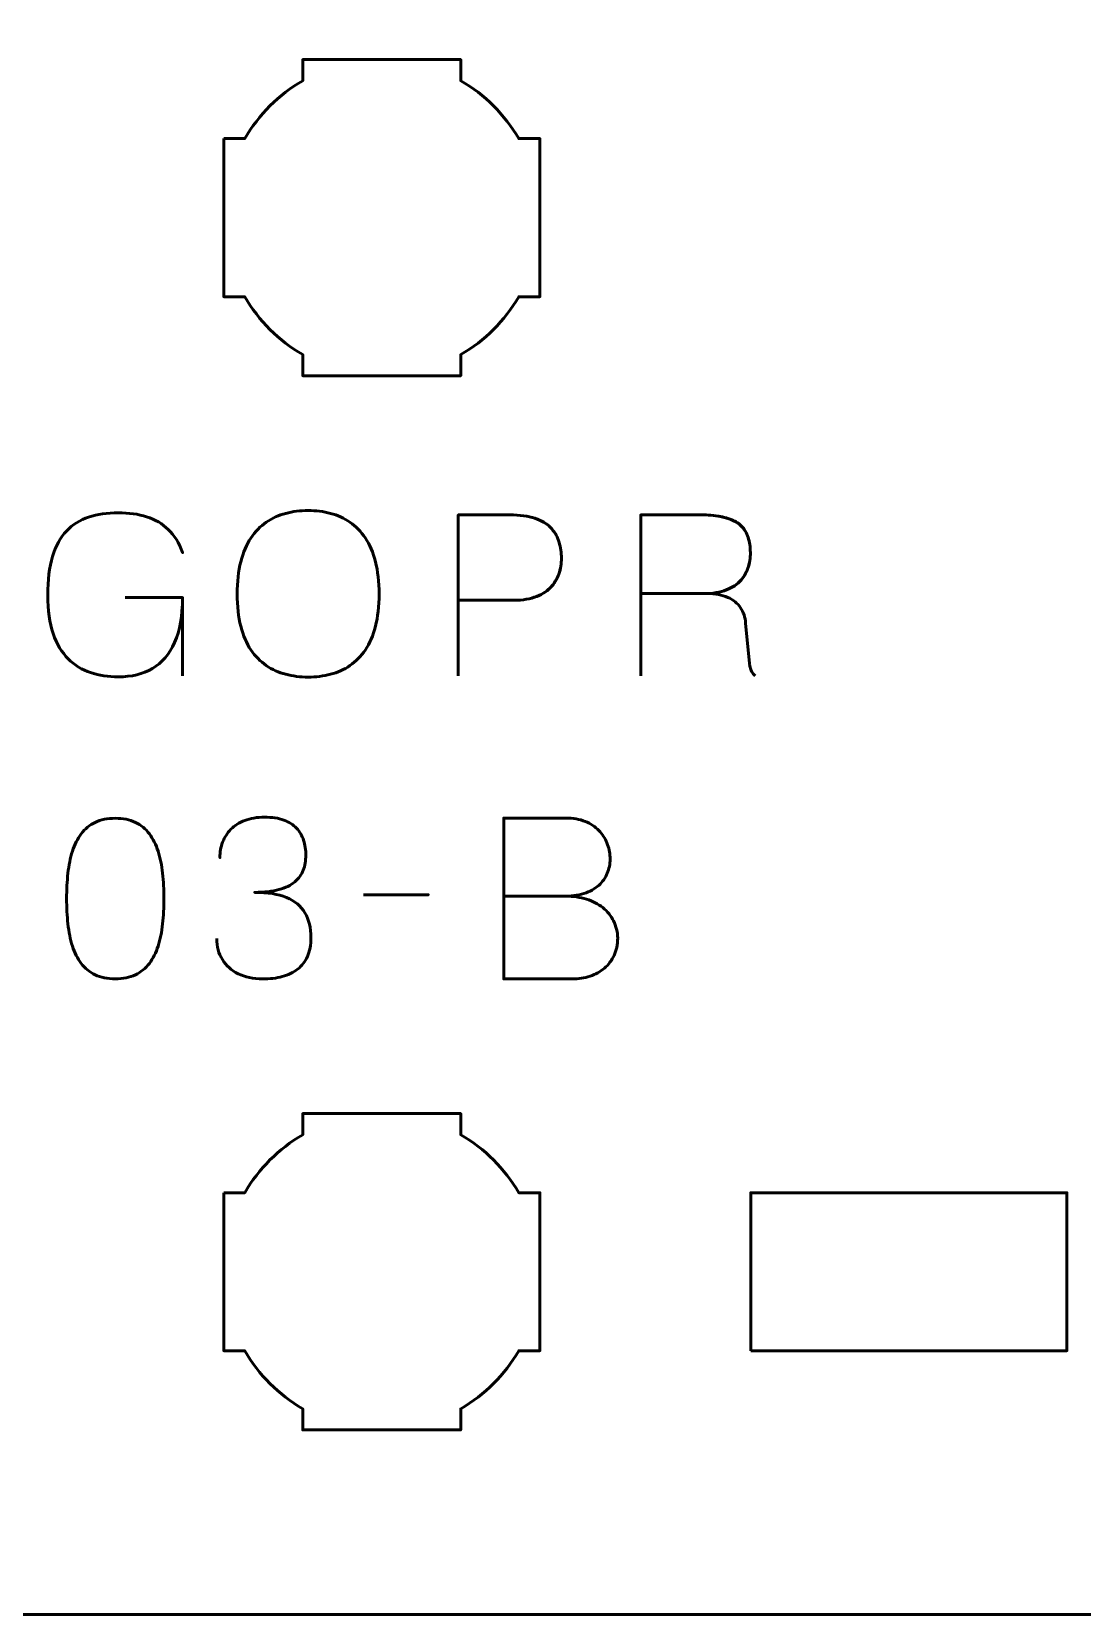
# Model space of a CAD drawing. Header units: centimetres. Extents: x -30.1 to 9.2, y -17.5 to -12.2.
# Drawn here: x -20.164 to -18.171, y -17.5 to -14.497 of the extents above; entities that cross this region are included whole.
import ezdxf

# ---------------------------------------------------------------- set-up
doc = ezdxf.new("R2010")
doc.units = ezdxf.units.CM
doc.header["$MEASUREMENT"] = 0
doc.layers.add('Layer 1', color=7, linetype='Continuous')

msp = doc.modelspace()

# ---------------------------------------------------------------- linework, layer by layer
at = {"layer": 'Layer 1', "lineweight": 53}
msp.add_lwpolyline([(-18.8, -17), (-18.2, -17), (-18.2, -16.7), (-18.8, -16.7), (-18.8, -17)], close=True, dxfattribs=at)
for points, knots in [([(-22.15, -17), (-22.15, -17), (-22.15, -12.7), (-22.15, -12.7), (-22.15, -12.7), (-22.15, -12.67116), (-22.14753, -12.64291), (-22.14284, -12.61541), (-22.14284, -12.61541), (-22.14284, -12.61541), (-22.05769, -12.70056), (-22.05769, -12.70056), (-22.05769, -12.70056), (-22.05769, -12.70056), (-21.98298, -12.97941), (-21.98298, -12.97941), (-21.98298, -12.97941), (-21.98298, -12.97941), (-21.90825, -13.25824), (-21.90825, -13.25824), (-21.90825, -13.25824), (-21.90825, -13.25824), (-21.62941, -13.33295), (-21.62941, -13.33295), (-21.62941, -13.33295), (-21.62941, -13.33295), (-21.35057, -13.40767), (-21.35057, -13.40767), (-21.35057, -13.40767), (-21.35057, -13.40767), (-21.14645, -13.20356), (-21.14645, -13.20356), (-21.14645, -13.20356), (-21.14645, -13.20356), (-20.94231, -12.99943), (-20.94231, -12.99943), (-20.94231, -12.99943), (-20.94231, -12.99943), (-21.01703, -12.72057), (-21.01703, -12.72057), (-21.01703, -12.72057), (-21.01703, -12.72057), (-21.09175, -12.44174), (-21.09175, -12.44174), (-21.09175, -12.44174), (-21.09175, -12.44174), (-21.3706, -12.36703), (-21.3706, -12.36703), (-21.3706, -12.36703), (-21.3706, -12.36703), (-21.64941, -12.29233), (-21.64941, -12.29233), (-21.64941, -12.29233), (-21.64941, -12.29233), (-21.73458, -12.20716), (-21.73458, -12.20716), (-21.73458, -12.20716), (-21.70708, -12.20247), (-21.67883, -12.2), (-21.65, -12.2), (-21.65, -12.2), (-21.65, -12.2), (-15.35, -12.2), (-15.35, -12.2), (-15.35, -12.2), (-15.32116, -12.2), (-15.29291, -12.20247), (-15.26541, -12.20716), (-15.26541, -12.20716), (-15.26541, -12.20716), (-15.35057, -12.29232), (-15.35057, -12.29232), (-15.35057, -12.29232), (-15.35057, -12.29232), (-15.62942, -12.36703), (-15.62942, -12.36703), (-15.62942, -12.36703), (-15.62942, -12.36703), (-15.90825, -12.44176), (-15.90825, -12.44176), (-15.90825, -12.44176), (-15.90825, -12.44176), (-15.98296, -12.7206), (-15.98296, -12.7206), (-15.98296, -12.7206), (-15.98296, -12.7206), (-16.05768, -12.99944), (-16.05768, -12.99944), (-16.05768, -12.99944), (-16.05768, -12.99944), (-15.85357, -13.20356), (-15.85357, -13.20356), (-15.85357, -13.20356), (-15.85357, -13.20356), (-15.64944, -13.4077), (-15.64944, -13.4077), (-15.64944, -13.4077), (-15.64944, -13.4077), (-15.37058, -13.33298), (-15.37058, -13.33298), (-15.37058, -13.33298), (-15.37058, -13.33298), (-15.09175, -13.25826), (-15.09175, -13.25826), (-15.09175, -13.25826), (-15.09175, -13.25826), (-15.01704, -12.97941), (-15.01704, -12.97941), (-15.01704, -12.97941), (-15.01704, -12.97941), (-14.94234, -12.7006), (-14.94234, -12.7006), (-14.94234, -12.7006), (-14.94234, -12.7006), (-14.85716, -12.61542), (-14.85716, -12.61542), (-14.85716, -12.61542), (-14.85247, -12.64292), (-14.85, -12.67117), (-14.85, -12.7), (-14.85, -12.7), (-14.85, -12.7), (-14.85, -17), (-14.85, -17), (-14.85, -17), (-14.85, -17.02884), (-14.85248, -17.05709), (-14.85717, -17.0846), (-14.85717, -17.0846), (-14.85717, -17.0846), (-14.94233, -16.99944), (-14.94233, -16.99944), (-14.94233, -16.99944), (-14.94233, -16.99944), (-15.01704, -16.72059), (-15.01704, -16.72059), (-15.01704, -16.72059), (-15.01704, -16.72059), (-15.09177, -16.44176), (-15.09177, -16.44176), (-15.09177, -16.44176), (-15.09177, -16.44176), (-15.37061, -16.36705), (-15.37061, -16.36705), (-15.37061, -16.36705), (-15.37061, -16.36705), (-15.64945, -16.29233), (-15.64945, -16.29233), (-15.64945, -16.29233), (-15.64945, -16.29233), (-15.85357, -16.49644), (-15.85357, -16.49644), (-15.85357, -16.49644), (-15.85357, -16.49644), (-16.05771, -16.70057), (-16.05771, -16.70057), (-16.05771, -16.70057), (-16.05771, -16.70057), (-15.98299, -16.97943), (-15.98299, -16.97943), (-15.98299, -16.97943), (-15.98299, -16.97943), (-15.90827, -17.25826), (-15.90827, -17.25826), (-15.90827, -17.25826), (-15.90827, -17.25826), (-15.62942, -17.33297), (-15.62942, -17.33297), (-15.62942, -17.33297), (-15.62942, -17.33297), (-15.35061, -17.40767), (-15.35061, -17.40767), (-15.35061, -17.40767), (-15.35061, -17.40767), (-15.26544, -17.49284), (-15.26544, -17.49284), (-15.26544, -17.49284), (-15.29294, -17.49753), (-15.32117, -17.5), (-15.35, -17.5), (-15.35, -17.5), (-15.35, -17.5), (-21.65, -17.5), (-21.65, -17.5), (-21.65, -17.5), (-21.67884, -17.5), (-21.70709, -17.49752), (-21.7346, -17.49283), (-21.7346, -17.49283), (-21.7346, -17.49283), (-21.64945, -17.40768), (-21.64945, -17.40768), (-21.64945, -17.40768), (-21.64945, -17.40768), (-21.3706, -17.33297), (-21.3706, -17.33297), (-21.3706, -17.33297), (-21.3706, -17.33297), (-21.09177, -17.25824), (-21.09177, -17.25824), (-21.09177, -17.25824), (-21.09177, -17.25824), (-21.01706, -16.9794), (-21.01706, -16.9794), (-21.01706, -16.9794), (-21.01706, -16.9794), (-20.94234, -16.70056), (-20.94234, -16.70056), (-20.94234, -16.70056), (-20.94234, -16.70056), (-21.14645, -16.49644), (-21.14645, -16.49644), (-21.14645, -16.49644), (-21.14645, -16.49644), (-21.35058, -16.2923), (-21.35058, -16.2923), (-21.35058, -16.2923), (-21.35058, -16.2923), (-21.62944, -16.36702), (-21.62944, -16.36702), (-21.62944, -16.36702), (-21.62944, -16.36702), (-21.90827, -16.44174), (-21.90827, -16.44174), (-21.90827, -16.44174), (-21.90827, -16.44174), (-21.98298, -16.72059), (-21.98298, -16.72059), (-21.98298, -16.72059), (-21.98298, -16.72059), (-22.05768, -16.9994), (-22.05768, -16.9994), (-22.05768, -16.9994), (-22.05768, -16.9994), (-22.14284, -17.08456), (-22.14284, -17.08456), (-22.14284, -17.08456), (-22.14753, -17.05706), (-22.15, -17.02883), (-22.15, -17)], [0, 0, 0, 0, 0.0166667, 0.0166667, 0.0166667, 0.0166667, 0.0333333, 0.0333333, 0.0333333, 0.0333333, 0.05, 0.05, 0.05, 0.05, 0.0666667, 0.0666667, 0.0666667, 0.0666667, 0.0833333, 0.0833333, 0.0833333, 0.0833333, 0.1, 0.1, 0.1, 0.1, 0.1166667, 0.1166667, 0.1166667, 0.1166667, 0.1333333, 0.1333333, 0.1333333, 0.1333333, 0.15, 0.15, 0.15, 0.15, 0.1666667, 0.1666667, 0.1666667, 0.1666667, 0.1833333, 0.1833333, 0.1833333, 0.1833333, 0.2, 0.2, 0.2, 0.2, 0.2166667, 0.2166667, 0.2166667, 0.2166667, 0.2333333, 0.2333333, 0.2333333, 0.2333333, 0.25, 0.25, 0.25, 0.25, 0.2666667, 0.2666667, 0.2666667, 0.2666667, 0.2833333, 0.2833333, 0.2833333, 0.2833333, 0.3, 0.3, 0.3, 0.3, 0.3166667, 0.3166667, 0.3166667, 0.3166667, 0.3333333, 0.3333333, 0.3333333, 0.3333333, 0.35, 0.35, 0.35, 0.35, 0.3666667, 0.3666667, 0.3666667, 0.3666667, 0.3833333, 0.3833333, 0.3833333, 0.3833333, 0.4, 0.4, 0.4, 0.4, 0.4166667, 0.4166667, 0.4166667, 0.4166667, 0.4333333, 0.4333333, 0.4333333, 0.4333333, 0.45, 0.45, 0.45, 0.45, 0.4666667, 0.4666667, 0.4666667, 0.4666667, 0.4833333, 0.4833333, 0.4833333, 0.4833333, 0.5, 0.5, 0.5, 0.5, 0.5166667, 0.5166667, 0.5166667, 0.5166667, 0.5333333, 0.5333333, 0.5333333, 0.5333333, 0.55, 0.55, 0.55, 0.55, 0.5666667, 0.5666667, 0.5666667, 0.5666667, 0.5833333, 0.5833333, 0.5833333, 0.5833333, 0.6, 0.6, 0.6, 0.6, 0.6166667, 0.6166667, 0.6166667, 0.6166667, 0.6333333, 0.6333333, 0.6333333, 0.6333333, 0.65, 0.65, 0.65, 0.65, 0.6666667, 0.6666667, 0.6666667, 0.6666667, 0.6833333, 0.6833333, 0.6833333, 0.6833333, 0.7, 0.7, 0.7, 0.7, 0.7166667, 0.7166667, 0.7166667, 0.7166667, 0.7333333, 0.7333333, 0.7333333, 0.7333333, 0.75, 0.75, 0.75, 0.75, 0.7666667, 0.7666667, 0.7666667, 0.7666667, 0.7833333, 0.7833333, 0.7833333, 0.7833333, 0.8, 0.8, 0.8, 0.8, 0.8166667, 0.8166667, 0.8166667, 0.8166667, 0.8333333, 0.8333333, 0.8333333, 0.8333333, 0.85, 0.85, 0.85, 0.85, 0.8666667, 0.8666667, 0.8666667, 0.8666667, 0.8833333, 0.8833333, 0.8833333, 0.8833333, 0.9, 0.9, 0.9, 0.9, 0.9166667, 0.9166667, 0.9166667, 0.9166667, 0.9333333, 0.9333333, 0.9333333, 0.9333333, 0.95, 0.95, 0.95, 0.95, 0.9666667, 0.9666667, 0.9666667, 0.9666667, 0.9833333, 0.9833333, 0.9833333, 0.9833333, 1, 1, 1, 1]), ([(-19.8, -14.7), (-19.8, -14.7), (-19.75985, -14.7), (-19.75985, -14.7), (-19.75985, -14.7), (-19.7335, -14.65447), (-19.69553, -14.6165), (-19.65, -14.59015), (-19.65, -14.59015), (-19.65, -14.59015), (-19.65, -14.55), (-19.65, -14.55), (-19.65, -14.55), (-19.65, -14.55), (-19.5, -14.55), (-19.5, -14.55), (-19.5, -14.55), (-19.5, -14.55), (-19.35, -14.55), (-19.35, -14.55), (-19.35, -14.55), (-19.35, -14.55), (-19.35, -14.59015), (-19.35, -14.59015), (-19.35, -14.59015), (-19.30447, -14.6165), (-19.2665, -14.65447), (-19.24015, -14.7), (-19.24015, -14.7), (-19.24015, -14.7), (-19.2, -14.7), (-19.2, -14.7), (-19.2, -14.7), (-19.2, -14.7), (-19.2, -14.85), (-19.2, -14.85), (-19.2, -14.85), (-19.2, -14.85), (-19.2, -15), (-19.2, -15), (-19.2, -15), (-19.2, -15), (-19.24015, -15), (-19.24015, -15), (-19.24015, -15), (-19.2665, -15.04553), (-19.30447, -15.0835), (-19.35, -15.10985), (-19.35, -15.10985), (-19.35, -15.10985), (-19.35, -15.15), (-19.35, -15.15), (-19.35, -15.15), (-19.35, -15.15), (-19.5, -15.15), (-19.5, -15.15), (-19.5, -15.15), (-19.5, -15.15), (-19.65, -15.15), (-19.65, -15.15), (-19.65, -15.15), (-19.65, -15.15), (-19.65, -15.10985), (-19.65, -15.10985), (-19.65, -15.10985), (-19.69553, -15.0835), (-19.7335, -15.04553), (-19.75985, -15), (-19.75985, -15), (-19.75985, -15), (-19.8, -15), (-19.8, -15), (-19.8, -15), (-19.8, -15), (-19.8, -14.85), (-19.8, -14.85), (-19.8, -14.85), (-19.8, -14.85), (-19.8, -14.7), (-19.8, -14.7)], [0, 0, 0, 0, 0.05, 0.05, 0.05, 0.05, 0.1, 0.1, 0.1, 0.1, 0.15, 0.15, 0.15, 0.15, 0.2, 0.2, 0.2, 0.2, 0.25, 0.25, 0.25, 0.25, 0.3, 0.3, 0.3, 0.3, 0.35, 0.35, 0.35, 0.35, 0.4, 0.4, 0.4, 0.4, 0.45, 0.45, 0.45, 0.45, 0.5, 0.5, 0.5, 0.5, 0.55, 0.55, 0.55, 0.55, 0.6, 0.6, 0.6, 0.6, 0.65, 0.65, 0.65, 0.65, 0.7, 0.7, 0.7, 0.7, 0.75, 0.75, 0.75, 0.75, 0.8, 0.8, 0.8, 0.8, 0.85, 0.85, 0.85, 0.85, 0.9, 0.9, 0.9, 0.9, 0.95, 0.95, 0.95, 0.95, 1, 1, 1, 1]), ([(-19.8, -16.7), (-19.8, -16.7), (-19.75985, -16.7), (-19.75985, -16.7), (-19.75985, -16.7), (-19.7335, -16.65447), (-19.69553, -16.6165), (-19.65, -16.59015), (-19.65, -16.59015), (-19.65, -16.59015), (-19.65, -16.55), (-19.65, -16.55), (-19.65, -16.55), (-19.65, -16.55), (-19.5, -16.55), (-19.5, -16.55), (-19.5, -16.55), (-19.5, -16.55), (-19.35, -16.55), (-19.35, -16.55), (-19.35, -16.55), (-19.35, -16.55), (-19.35, -16.59015), (-19.35, -16.59015), (-19.35, -16.59015), (-19.30447, -16.6165), (-19.2665, -16.65447), (-19.24015, -16.7), (-19.24015, -16.7), (-19.24015, -16.7), (-19.2, -16.7), (-19.2, -16.7), (-19.2, -16.7), (-19.2, -16.7), (-19.2, -16.85), (-19.2, -16.85), (-19.2, -16.85), (-19.2, -16.85), (-19.2, -17), (-19.2, -17), (-19.2, -17), (-19.2, -17), (-19.24015, -17), (-19.24015, -17), (-19.24015, -17), (-19.2665, -17.04553), (-19.30447, -17.0835), (-19.35, -17.10985), (-19.35, -17.10985), (-19.35, -17.10985), (-19.35, -17.15), (-19.35, -17.15), (-19.35, -17.15), (-19.35, -17.15), (-19.5, -17.15), (-19.5, -17.15), (-19.5, -17.15), (-19.5, -17.15), (-19.65, -17.15), (-19.65, -17.15), (-19.65, -17.15), (-19.65, -17.15), (-19.65, -17.10985), (-19.65, -17.10985), (-19.65, -17.10985), (-19.69553, -17.0835), (-19.7335, -17.04553), (-19.75985, -17), (-19.75985, -17), (-19.75985, -17), (-19.8, -17), (-19.8, -17), (-19.8, -17), (-19.8, -17), (-19.8, -16.85), (-19.8, -16.85), (-19.8, -16.85), (-19.8, -16.85), (-19.8, -16.7), (-19.8, -16.7)], [0, 0, 0, 0, 0.05, 0.05, 0.05, 0.05, 0.1, 0.1, 0.1, 0.1, 0.15, 0.15, 0.15, 0.15, 0.2, 0.2, 0.2, 0.2, 0.25, 0.25, 0.25, 0.25, 0.3, 0.3, 0.3, 0.3, 0.35, 0.35, 0.35, 0.35, 0.4, 0.4, 0.4, 0.4, 0.45, 0.45, 0.45, 0.45, 0.5, 0.5, 0.5, 0.5, 0.55, 0.55, 0.55, 0.55, 0.6, 0.6, 0.6, 0.6, 0.65, 0.65, 0.65, 0.65, 0.7, 0.7, 0.7, 0.7, 0.75, 0.75, 0.75, 0.75, 0.8, 0.8, 0.8, 0.8, 0.85, 0.85, 0.85, 0.85, 0.9, 0.9, 0.9, 0.9, 0.95, 0.95, 0.95, 0.95, 1, 1, 1, 1])]:
    msp.add_open_spline(points, degree=3, knots=knots, dxfattribs=at)
at = {"layer": 'Layer 1', "color": 5, "lineweight": 53}
for points, knots in [([(-19.98688, -15.57084), (-19.98688, -15.57084), (-19.87809, -15.57084), (-19.87809, -15.57084), (-19.87809, -15.57084), (-19.87823, -15.60549), (-19.88317, -15.63392), (-19.89305, -15.65607), (-19.89305, -15.65607), (-19.90292, -15.6783), (-19.91689, -15.69467), (-19.9351, -15.70532), (-19.9351, -15.70532), (-19.9533, -15.71591), (-19.97489, -15.7212), (-20.00001, -15.72113), (-20.00001, -15.72113), (-20.01885, -15.7212), (-20.03634, -15.71859), (-20.0525, -15.71315), (-20.0525, -15.71315), (-20.06866, -15.70779), (-20.08284, -15.69904), (-20.09498, -15.68698), (-20.09498, -15.68698), (-20.10711, -15.67491), (-20.11664, -15.65897), (-20.12341, -15.63914), (-20.12341, -15.63914), (-20.13018, -15.61932), (-20.13364, -15.59497), (-20.13378, -15.56619), (-20.13378, -15.56619), (-20.13371, -15.53726), (-20.13068, -15.51285), (-20.12468, -15.49281), (-20.12468, -15.49281), (-20.11861, -15.47284), (-20.10986, -15.45676), (-20.09829, -15.44455), (-20.09829, -15.44455), (-20.08679, -15.43242), (-20.07275, -15.4236), (-20.05624, -15.41809), (-20.05624, -15.41809), (-20.03973, -15.41259), (-20.02103, -15.40991), (-20.00001, -15.40998), (-20.00001, -15.40998), (-19.98004, -15.40991), (-19.96212, -15.41238), (-19.94617, -15.41739), (-19.94617, -15.41739), (-19.93023, -15.4224), (-19.91654, -15.43044), (-19.90511, -15.44152), (-19.90511, -15.44152), (-19.89361, -15.45259), (-19.88465, -15.4672), (-19.87809, -15.48533), (-19.87809, -15.48533), (-19.88465, -15.4672), (-19.89361, -15.45259), (-19.90511, -15.44152), (-19.90511, -15.44152), (-19.91654, -15.43044), (-19.93023, -15.4224), (-19.94617, -15.41739), (-19.94617, -15.41739), (-19.96212, -15.41238), (-19.98004, -15.40991), (-20.00001, -15.40998), (-20.00001, -15.40998), (-20.02103, -15.40991), (-20.03973, -15.41259), (-20.05624, -15.41809), (-20.05624, -15.41809), (-20.07275, -15.4236), (-20.08679, -15.43242), (-20.09829, -15.44455), (-20.09829, -15.44455), (-20.10986, -15.45676), (-20.11861, -15.47284), (-20.12468, -15.49281), (-20.12468, -15.49281), (-20.13068, -15.51285), (-20.13371, -15.53726), (-20.13378, -15.56619), (-20.13378, -15.56619), (-20.13364, -15.59497), (-20.13018, -15.61932), (-20.12341, -15.63914), (-20.12341, -15.63914), (-20.11664, -15.65897), (-20.10711, -15.67491), (-20.09498, -15.68698), (-20.09498, -15.68698), (-20.08284, -15.69904), (-20.06866, -15.70779), (-20.0525, -15.71315), (-20.0525, -15.71315), (-20.03634, -15.71859), (-20.01885, -15.7212), (-20.00001, -15.72113), (-20.00001, -15.72113), (-19.97489, -15.7212), (-19.9533, -15.71591), (-19.9351, -15.70532), (-19.9351, -15.70532), (-19.91689, -15.69467), (-19.90292, -15.6783), (-19.89305, -15.65607), (-19.89305, -15.65607), (-19.88317, -15.63392), (-19.87823, -15.60549), (-19.87809, -15.57084), (-19.87809, -15.57084), (-19.87809, -15.57084), (-19.98688, -15.57084), (-19.98688, -15.57084)], [0, 0, 0, 0, 0.0333333, 0.0333333, 0.0333333, 0.0333333, 0.0666667, 0.0666667, 0.0666667, 0.0666667, 0.1, 0.1, 0.1, 0.1, 0.1333333, 0.1333333, 0.1333333, 0.1333333, 0.1666667, 0.1666667, 0.1666667, 0.1666667, 0.2, 0.2, 0.2, 0.2, 0.2333333, 0.2333333, 0.2333333, 0.2333333, 0.2666667, 0.2666667, 0.2666667, 0.2666667, 0.3, 0.3, 0.3, 0.3, 0.3333333, 0.3333333, 0.3333333, 0.3333333, 0.3666667, 0.3666667, 0.3666667, 0.3666667, 0.4, 0.4, 0.4, 0.4, 0.4333333, 0.4333333, 0.4333333, 0.4333333, 0.4666667, 0.4666667, 0.4666667, 0.4666667, 0.5, 0.5, 0.5, 0.5, 0.5333333, 0.5333333, 0.5333333, 0.5333333, 0.5666667, 0.5666667, 0.5666667, 0.5666667, 0.6, 0.6, 0.6, 0.6, 0.6333333, 0.6333333, 0.6333333, 0.6333333, 0.6666667, 0.6666667, 0.6666667, 0.6666667, 0.7, 0.7, 0.7, 0.7, 0.7333333, 0.7333333, 0.7333333, 0.7333333, 0.7666667, 0.7666667, 0.7666667, 0.7666667, 0.8, 0.8, 0.8, 0.8, 0.8333333, 0.8333333, 0.8333333, 0.8333333, 0.8666667, 0.8666667, 0.8666667, 0.8666667, 0.9, 0.9, 0.9, 0.9, 0.9333333, 0.9333333, 0.9333333, 0.9333333, 0.9666667, 0.9666667, 0.9666667, 0.9666667, 1, 1, 1, 1]), ([(-19.63975, -15.72155), (-19.62486, -15.72162), (-19.61075, -15.71986), (-19.59728, -15.7164), (-19.59728, -15.7164), (-19.58387, -15.71287), (-19.5716, -15.70737), (-19.56038, -15.69975), (-19.56038, -15.69975), (-19.54916, -15.6922), (-19.53942, -15.68225), (-19.53117, -15.66997), (-19.53117, -15.66997), (-19.52291, -15.6577), (-19.51656, -15.64281), (-19.51205, -15.62531), (-19.51205, -15.62531), (-19.50746, -15.60782), (-19.5052, -15.58742), (-19.50513, -15.56407), (-19.50513, -15.56407), (-19.5052, -15.54072), (-19.50746, -15.52033), (-19.51205, -15.50276), (-19.51205, -15.50276), (-19.51656, -15.48519), (-19.52291, -15.47023), (-19.53117, -15.45789), (-19.53117, -15.45789), (-19.53942, -15.44554), (-19.54916, -15.43552), (-19.56038, -15.42783), (-19.56038, -15.42783), (-19.5716, -15.42014), (-19.58387, -15.41457), (-19.59728, -15.41097), (-19.59728, -15.41097), (-19.61075, -15.40744), (-19.62486, -15.40568), (-19.63975, -15.40575), (-19.63975, -15.40575), (-19.65464, -15.40568), (-19.66875, -15.40744), (-19.68223, -15.41097), (-19.68223, -15.41097), (-19.69563, -15.41457), (-19.70791, -15.42014), (-19.71913, -15.42783), (-19.71913, -15.42783), (-19.73034, -15.43552), (-19.74008, -15.44554), (-19.74834, -15.45789), (-19.74834, -15.45789), (-19.75659, -15.47023), (-19.76294, -15.48519), (-19.76746, -15.50276), (-19.76746, -15.50276), (-19.77204, -15.52033), (-19.7743, -15.54072), (-19.77437, -15.56407), (-19.77437, -15.56407), (-19.7743, -15.58742), (-19.77204, -15.60782), (-19.76746, -15.62531), (-19.76746, -15.62531), (-19.76294, -15.64281), (-19.75659, -15.6577), (-19.74834, -15.66997), (-19.74834, -15.66997), (-19.74008, -15.68225), (-19.73034, -15.6922), (-19.71913, -15.69975), (-19.71913, -15.69975), (-19.70791, -15.70737), (-19.69563, -15.71287), (-19.68223, -15.7164), (-19.68223, -15.7164), (-19.66875, -15.71986), (-19.65464, -15.72162), (-19.63975, -15.72155)], [0, 0, 0, 0, 0.05, 0.05, 0.05, 0.05, 0.1, 0.1, 0.1, 0.1, 0.15, 0.15, 0.15, 0.15, 0.2, 0.2, 0.2, 0.2, 0.25, 0.25, 0.25, 0.25, 0.3, 0.3, 0.3, 0.3, 0.35, 0.35, 0.35, 0.35, 0.4, 0.4, 0.4, 0.4, 0.45, 0.45, 0.45, 0.45, 0.5, 0.5, 0.5, 0.5, 0.55, 0.55, 0.55, 0.55, 0.6, 0.6, 0.6, 0.6, 0.65, 0.65, 0.65, 0.65, 0.7, 0.7, 0.7, 0.7, 0.75, 0.75, 0.75, 0.75, 0.8, 0.8, 0.8, 0.8, 0.85, 0.85, 0.85, 0.85, 0.9, 0.9, 0.9, 0.9, 0.95, 0.95, 0.95, 0.95, 1, 1, 1, 1]), ([(-19.63975, -15.72155), (-19.62486, -15.72162), (-19.61075, -15.71986), (-19.59728, -15.7164), (-19.59728, -15.7164), (-19.58387, -15.71287), (-19.5716, -15.70737), (-19.56038, -15.69975), (-19.56038, -15.69975), (-19.54916, -15.6922), (-19.53942, -15.68225), (-19.53117, -15.66997), (-19.53117, -15.66997), (-19.52291, -15.6577), (-19.51656, -15.64281), (-19.51205, -15.62531), (-19.51205, -15.62531), (-19.50746, -15.60782), (-19.5052, -15.58742), (-19.50513, -15.56407), (-19.50513, -15.56407), (-19.5052, -15.54072), (-19.50746, -15.52033), (-19.51205, -15.50276), (-19.51205, -15.50276), (-19.51656, -15.48519), (-19.52291, -15.47023), (-19.53117, -15.45789), (-19.53117, -15.45789), (-19.53942, -15.44554), (-19.54916, -15.43552), (-19.56038, -15.42783), (-19.56038, -15.42783), (-19.5716, -15.42014), (-19.58387, -15.41457), (-19.59728, -15.41097), (-19.59728, -15.41097), (-19.61075, -15.40744), (-19.62486, -15.40568), (-19.63975, -15.40575), (-19.63975, -15.40575), (-19.65464, -15.40568), (-19.66875, -15.40744), (-19.68223, -15.41097), (-19.68223, -15.41097), (-19.69563, -15.41457), (-19.70791, -15.42014), (-19.71913, -15.42783), (-19.71913, -15.42783), (-19.73034, -15.43552), (-19.74008, -15.44554), (-19.74834, -15.45789), (-19.74834, -15.45789), (-19.75659, -15.47023), (-19.76294, -15.48519), (-19.76746, -15.50276), (-19.76746, -15.50276), (-19.77204, -15.52033), (-19.7743, -15.54072), (-19.77437, -15.56407), (-19.77437, -15.56407), (-19.7743, -15.58742), (-19.77204, -15.60782), (-19.76746, -15.62531), (-19.76746, -15.62531), (-19.76294, -15.64281), (-19.75659, -15.6577), (-19.74834, -15.66997), (-19.74834, -15.66997), (-19.74008, -15.68225), (-19.73034, -15.6922), (-19.71913, -15.69975), (-19.71913, -15.69975), (-19.70791, -15.70737), (-19.69563, -15.71287), (-19.68223, -15.7164), (-19.68223, -15.7164), (-19.66875, -15.71986), (-19.65464, -15.72162), (-19.63975, -15.72155)], [0, 0, 0, 0, 0.05, 0.05, 0.05, 0.05, 0.1, 0.1, 0.1, 0.1, 0.15, 0.15, 0.15, 0.15, 0.2, 0.2, 0.2, 0.2, 0.25, 0.25, 0.25, 0.25, 0.3, 0.3, 0.3, 0.3, 0.35, 0.35, 0.35, 0.35, 0.4, 0.4, 0.4, 0.4, 0.45, 0.45, 0.45, 0.45, 0.5, 0.5, 0.5, 0.5, 0.55, 0.55, 0.55, 0.55, 0.6, 0.6, 0.6, 0.6, 0.65, 0.65, 0.65, 0.65, 0.7, 0.7, 0.7, 0.7, 0.75, 0.75, 0.75, 0.75, 0.8, 0.8, 0.8, 0.8, 0.85, 0.85, 0.85, 0.85, 0.9, 0.9, 0.9, 0.9, 0.95, 0.95, 0.95, 0.95, 1, 1, 1, 1]), ([(-19.35485, -15.71901), (-19.35485, -15.71901), (-19.35485, -15.41379), (-19.35485, -15.41379), (-19.35485, -15.41379), (-19.35485, -15.41379), (-19.25748, -15.41379), (-19.25748, -15.41379), (-19.25748, -15.41379), (-19.23801, -15.41386), (-19.222, -15.41605), (-19.20937, -15.42028), (-19.20937, -15.42028), (-19.19681, -15.42444), (-19.18693, -15.43023), (-19.1798, -15.43757), (-19.1798, -15.43757), (-19.17268, -15.44483), (-19.1676, -15.45316), (-19.16449, -15.46254), (-19.16449, -15.46254), (-19.16146, -15.47193), (-19.1597, -15.48173), (-19.15927, -15.49211), (-19.15927, -15.49211), (-19.15878, -15.50248), (-19.15998, -15.51264), (-19.1628, -15.52251), (-19.1628, -15.52251), (-19.16569, -15.53239), (-19.17056, -15.54135), (-19.17755, -15.5494), (-19.17755, -15.5494), (-19.18446, -15.55744), (-19.19384, -15.56386), (-19.20563, -15.56859), (-19.20563, -15.56859), (-19.21741, -15.57338), (-19.23201, -15.57578), (-19.24944, -15.57592), (-19.24944, -15.57592), (-19.24944, -15.57592), (-19.35485, -15.57592), (-19.35485, -15.57592), (-19.35485, -15.57592), (-19.35485, -15.57592), (-19.24944, -15.57592), (-19.24944, -15.57592), (-19.24944, -15.57592), (-19.23237, -15.57578), (-19.2179, -15.57338), (-19.20619, -15.56859), (-19.20619, -15.56859), (-19.19441, -15.56386), (-19.18502, -15.55744), (-19.17797, -15.5494), (-19.17797, -15.5494), (-19.17098, -15.54135), (-19.16597, -15.53239), (-19.16301, -15.52251), (-19.16301, -15.52251), (-19.16005, -15.51264), (-19.15878, -15.50248), (-19.15927, -15.49211), (-19.15927, -15.49211), (-19.1597, -15.48173), (-19.16146, -15.47193), (-19.16463, -15.46254), (-19.16463, -15.46254), (-19.16774, -15.45316), (-19.17296, -15.44483), (-19.18009, -15.43757), (-19.18009, -15.43757), (-19.18728, -15.43023), (-19.19716, -15.42444), (-19.20972, -15.42028), (-19.20972, -15.42028), (-19.22235, -15.41605), (-19.23822, -15.41386), (-19.25748, -15.41379), (-19.25748, -15.41379), (-19.25748, -15.41379), (-19.35485, -15.41379), (-19.35485, -15.41379), (-19.35485, -15.41379), (-19.35485, -15.41379), (-19.35485, -15.71901), (-19.35485, -15.71901)], [0, 0, 0, 0, 0.0454545, 0.0454545, 0.0454545, 0.0454545, 0.0909091, 0.0909091, 0.0909091, 0.0909091, 0.1363636, 0.1363636, 0.1363636, 0.1363636, 0.1818182, 0.1818182, 0.1818182, 0.1818182, 0.2272727, 0.2272727, 0.2272727, 0.2272727, 0.2727273, 0.2727273, 0.2727273, 0.2727273, 0.3181818, 0.3181818, 0.3181818, 0.3181818, 0.3636364, 0.3636364, 0.3636364, 0.3636364, 0.4090909, 0.4090909, 0.4090909, 0.4090909, 0.4545455, 0.4545455, 0.4545455, 0.4545455, 0.5, 0.5, 0.5, 0.5, 0.5454545, 0.5454545, 0.5454545, 0.5454545, 0.5909091, 0.5909091, 0.5909091, 0.5909091, 0.6363636, 0.6363636, 0.6363636, 0.6363636, 0.6818182, 0.6818182, 0.6818182, 0.6818182, 0.7272727, 0.7272727, 0.7272727, 0.7272727, 0.7727273, 0.7727273, 0.7727273, 0.7727273, 0.8181818, 0.8181818, 0.8181818, 0.8181818, 0.8636364, 0.8636364, 0.8636364, 0.8636364, 0.9090909, 0.9090909, 0.9090909, 0.9090909, 0.9545455, 0.9545455, 0.9545455, 0.9545455, 1, 1, 1, 1]), ([(-19.00857, -15.71901), (-19.00857, -15.71901), (-19.00857, -15.41379), (-19.00857, -15.41379), (-19.00857, -15.41379), (-19.00857, -15.41379), (-18.89723, -15.41379), (-18.89723, -15.41379), (-18.89723, -15.41379), (-18.88171, -15.41379), (-18.86845, -15.41485), (-18.85751, -15.41689), (-18.85751, -15.41689), (-18.84651, -15.41894), (-18.8374, -15.4219), (-18.83021, -15.42578), (-18.83021, -15.42578), (-18.82301, -15.42966), (-18.81737, -15.43439), (-18.8132, -15.43996), (-18.8132, -15.43996), (-18.80897, -15.44547), (-18.80601, -15.45175), (-18.8041, -15.45873), (-18.8041, -15.45873), (-18.8022, -15.46572), (-18.80107, -15.47327), (-18.80072, -15.48152), (-18.80072, -15.48152), (-18.80022, -15.49189), (-18.80135, -15.50191), (-18.80403, -15.51158), (-18.80403, -15.51158), (-18.80678, -15.52131), (-18.81151, -15.52999), (-18.81821, -15.53775), (-18.81821, -15.53775), (-18.82499, -15.54552), (-18.83409, -15.55165), (-18.84566, -15.55624), (-18.84566, -15.55624), (-18.85723, -15.56076), (-18.87155, -15.56315), (-18.88877, -15.56322), (-18.88877, -15.56322), (-18.88877, -15.56322), (-19.00857, -15.56322), (-19.00857, -15.56322), (-19.00857, -15.56322), (-19.00857, -15.56322), (-18.88877, -15.56322), (-18.88877, -15.56322), (-18.88877, -15.56322), (-18.87191, -15.56315), (-18.85772, -15.56076), (-18.84622, -15.55624), (-18.84622, -15.55624), (-18.83472, -15.55165), (-18.82555, -15.54552), (-18.81871, -15.53775), (-18.81871, -15.53775), (-18.81186, -15.52999), (-18.80707, -15.52131), (-18.80424, -15.51158), (-18.80424, -15.51158), (-18.80142, -15.50191), (-18.80022, -15.49189), (-18.80072, -15.48152), (-18.80072, -15.48152), (-18.80114, -15.47122), (-18.8029, -15.46191), (-18.80601, -15.45358), (-18.80601, -15.45358), (-18.80904, -15.44533), (-18.81412, -15.4382), (-18.82118, -15.43227), (-18.82118, -15.43227), (-18.82823, -15.42635), (-18.83797, -15.42176), (-18.85032, -15.41859), (-18.85032, -15.41859), (-18.86266, -15.41541), (-18.87833, -15.41379), (-18.89723, -15.41379), (-18.89723, -15.41379), (-18.89723, -15.41379), (-19.00857, -15.41379), (-19.00857, -15.41379), (-19.00857, -15.41379), (-19.00857, -15.41379), (-19.00857, -15.71901), (-19.00857, -15.71901)], [0, 0, 0, 0, 0.0434783, 0.0434783, 0.0434783, 0.0434783, 0.0869565, 0.0869565, 0.0869565, 0.0869565, 0.1304348, 0.1304348, 0.1304348, 0.1304348, 0.173913, 0.173913, 0.173913, 0.173913, 0.2173913, 0.2173913, 0.2173913, 0.2173913, 0.2608696, 0.2608696, 0.2608696, 0.2608696, 0.3043478, 0.3043478, 0.3043478, 0.3043478, 0.3478261, 0.3478261, 0.3478261, 0.3478261, 0.3913043, 0.3913043, 0.3913043, 0.3913043, 0.4347826, 0.4347826, 0.4347826, 0.4347826, 0.4782609, 0.4782609, 0.4782609, 0.4782609, 0.5217391, 0.5217391, 0.5217391, 0.5217391, 0.5652174, 0.5652174, 0.5652174, 0.5652174, 0.6086957, 0.6086957, 0.6086957, 0.6086957, 0.6521739, 0.6521739, 0.6521739, 0.6521739, 0.6956522, 0.6956522, 0.6956522, 0.6956522, 0.7391304, 0.7391304, 0.7391304, 0.7391304, 0.7826087, 0.7826087, 0.7826087, 0.7826087, 0.826087, 0.826087, 0.826087, 0.826087, 0.8695652, 0.8695652, 0.8695652, 0.8695652, 0.9130435, 0.9130435, 0.9130435, 0.9130435, 0.9565217, 0.9565217, 0.9565217, 0.9565217, 1, 1, 1, 1]), ([(-19.87809, -15.71901), (-19.87809, -15.71901), (-19.87809, -15.57084), (-19.87809, -15.57084), (-19.87809, -15.57084), (-19.87809, -15.57084), (-19.87809, -15.71901), (-19.87809, -15.71901)], [0, 0, 0, 0, 0.5, 0.5, 0.5, 0.5, 1, 1, 1, 1]), ([(-18.7914, -15.71901), (-18.79422, -15.71696), (-18.79634, -15.71449), (-18.79789, -15.7116), (-18.79789, -15.7116), (-18.79945, -15.70871), (-18.8005, -15.70582), (-18.80114, -15.70299), (-18.80114, -15.70299), (-18.8017, -15.70024), (-18.80199, -15.69791), (-18.80199, -15.69615), (-18.80199, -15.69615), (-18.80199, -15.69615), (-18.80961, -15.6191), (-18.80961, -15.6191), (-18.80961, -15.6191), (-18.81045, -15.60803), (-18.8137, -15.59829), (-18.81927, -15.58996), (-18.81927, -15.58996), (-18.82492, -15.58157), (-18.83296, -15.57508), (-18.84354, -15.57035), (-18.84354, -15.57035), (-18.85406, -15.56569), (-18.86718, -15.5633), (-18.88284, -15.56322), (-18.88284, -15.56322), (-18.86718, -15.5633), (-18.85406, -15.56569), (-18.84354, -15.57035), (-18.84354, -15.57035), (-18.83296, -15.57508), (-18.82492, -15.58157), (-18.81927, -15.58996), (-18.81927, -15.58996), (-18.8137, -15.59829), (-18.81045, -15.60803), (-18.80961, -15.6191), (-18.80961, -15.6191), (-18.80961, -15.6191), (-18.80199, -15.69615), (-18.80199, -15.69615), (-18.80199, -15.69615), (-18.80199, -15.69791), (-18.8017, -15.70024), (-18.80114, -15.70299), (-18.80114, -15.70299), (-18.8005, -15.70582), (-18.79945, -15.70871), (-18.79789, -15.7116), (-18.79789, -15.7116), (-18.79634, -15.71449), (-18.79422, -15.71696), (-18.7914, -15.71901)], [0, 0, 0, 0, 0.0714286, 0.0714286, 0.0714286, 0.0714286, 0.1428571, 0.1428571, 0.1428571, 0.1428571, 0.2142857, 0.2142857, 0.2142857, 0.2142857, 0.2857143, 0.2857143, 0.2857143, 0.2857143, 0.3571429, 0.3571429, 0.3571429, 0.3571429, 0.4285714, 0.4285714, 0.4285714, 0.4285714, 0.5, 0.5, 0.5, 0.5, 0.5714286, 0.5714286, 0.5714286, 0.5714286, 0.6428571, 0.6428571, 0.6428571, 0.6428571, 0.7142857, 0.7142857, 0.7142857, 0.7142857, 0.7857143, 0.7857143, 0.7857143, 0.7857143, 0.8571429, 0.8571429, 0.8571429, 0.8571429, 0.9285714, 0.9285714, 0.9285714, 0.9285714, 1, 1, 1, 1]), ([(-20.00571, -16.29432), (-19.9909, -16.29425), (-19.97813, -16.29164), (-19.96747, -16.28656), (-19.96747, -16.28656), (-19.95689, -16.28148), (-19.94807, -16.27421), (-19.94102, -16.26497), (-19.94102, -16.26497), (-19.93403, -16.25566), (-19.92853, -16.24465), (-19.92444, -16.23195), (-19.92444, -16.23195), (-19.92041, -16.21925), (-19.91752, -16.20535), (-19.9159, -16.19011), (-19.9159, -16.19011), (-19.9142, -16.17487), (-19.91336, -16.15885), (-19.91343, -16.14192), (-19.91343, -16.14192), (-19.91336, -16.12506), (-19.9142, -16.10904), (-19.9159, -16.09387), (-19.9159, -16.09387), (-19.91752, -16.0787), (-19.92041, -16.06473), (-19.92444, -16.05203), (-19.92444, -16.05203), (-19.92853, -16.0394), (-19.93403, -16.0284), (-19.94102, -16.01901), (-19.94102, -16.01901), (-19.94807, -16.0097), (-19.95689, -16.00243), (-19.96747, -15.99735), (-19.96747, -15.99735), (-19.97813, -15.9922), (-19.9909, -15.98959), (-20.00571, -15.98952), (-20.00571, -15.98952), (-20.02053, -15.98959), (-20.0333, -15.9922), (-20.04396, -15.99735), (-20.04396, -15.99735), (-20.05454, -16.00243), (-20.06336, -16.0097), (-20.07041, -16.01901), (-20.07041, -16.01901), (-20.0774, -16.0284), (-20.0829, -16.0394), (-20.08699, -16.05203), (-20.08699, -16.05203), (-20.09102, -16.06473), (-20.09391, -16.0787), (-20.09553, -16.09387), (-20.09553, -16.09387), (-20.09722, -16.10904), (-20.09807, -16.12506), (-20.098, -16.14192), (-20.098, -16.14192), (-20.09807, -16.15885), (-20.09722, -16.17487), (-20.09553, -16.19011), (-20.09553, -16.19011), (-20.09391, -16.20535), (-20.09102, -16.21925), (-20.08699, -16.23195), (-20.08699, -16.23195), (-20.0829, -16.24465), (-20.0774, -16.25566), (-20.07041, -16.26497), (-20.07041, -16.26497), (-20.06336, -16.27421), (-20.05454, -16.28148), (-20.04396, -16.28656), (-20.04396, -16.28656), (-20.0333, -16.29164), (-20.02053, -16.29425), (-20.00571, -16.29432)], [0, 0, 0, 0, 0.05, 0.05, 0.05, 0.05, 0.1, 0.1, 0.1, 0.1, 0.15, 0.15, 0.15, 0.15, 0.2, 0.2, 0.2, 0.2, 0.25, 0.25, 0.25, 0.25, 0.3, 0.3, 0.3, 0.3, 0.35, 0.35, 0.35, 0.35, 0.4, 0.4, 0.4, 0.4, 0.45, 0.45, 0.45, 0.45, 0.5, 0.5, 0.5, 0.5, 0.55, 0.55, 0.55, 0.55, 0.6, 0.6, 0.6, 0.6, 0.65, 0.65, 0.65, 0.65, 0.7, 0.7, 0.7, 0.7, 0.75, 0.75, 0.75, 0.75, 0.8, 0.8, 0.8, 0.8, 0.85, 0.85, 0.85, 0.85, 0.9, 0.9, 0.9, 0.9, 0.95, 0.95, 0.95, 0.95, 1, 1, 1, 1]), ([(-20.00571, -16.29432), (-19.9909, -16.29425), (-19.97813, -16.29164), (-19.96747, -16.28656), (-19.96747, -16.28656), (-19.95689, -16.28148), (-19.94807, -16.27421), (-19.94102, -16.26497), (-19.94102, -16.26497), (-19.93403, -16.25566), (-19.92853, -16.24465), (-19.92444, -16.23195), (-19.92444, -16.23195), (-19.92041, -16.21925), (-19.91752, -16.20535), (-19.9159, -16.19011), (-19.9159, -16.19011), (-19.9142, -16.17487), (-19.91336, -16.15885), (-19.91343, -16.14192), (-19.91343, -16.14192), (-19.91336, -16.12506), (-19.9142, -16.10904), (-19.9159, -16.09387), (-19.9159, -16.09387), (-19.91752, -16.0787), (-19.92041, -16.06473), (-19.92444, -16.05203), (-19.92444, -16.05203), (-19.92853, -16.0394), (-19.93403, -16.0284), (-19.94102, -16.01901), (-19.94102, -16.01901), (-19.94807, -16.0097), (-19.95689, -16.00243), (-19.96747, -15.99735), (-19.96747, -15.99735), (-19.97813, -15.9922), (-19.9909, -15.98959), (-20.00571, -15.98952), (-20.00571, -15.98952), (-20.02053, -15.98959), (-20.0333, -15.9922), (-20.04396, -15.99735), (-20.04396, -15.99735), (-20.05454, -16.00243), (-20.06336, -16.0097), (-20.07041, -16.01901), (-20.07041, -16.01901), (-20.0774, -16.0284), (-20.0829, -16.0394), (-20.08699, -16.05203), (-20.08699, -16.05203), (-20.09102, -16.06473), (-20.09391, -16.0787), (-20.09553, -16.09387), (-20.09553, -16.09387), (-20.09722, -16.10904), (-20.09807, -16.12506), (-20.098, -16.14192), (-20.098, -16.14192), (-20.09807, -16.15885), (-20.09722, -16.17487), (-20.09553, -16.19011), (-20.09553, -16.19011), (-20.09391, -16.20535), (-20.09102, -16.21925), (-20.08699, -16.23195), (-20.08699, -16.23195), (-20.0829, -16.24465), (-20.0774, -16.25566), (-20.07041, -16.26497), (-20.07041, -16.26497), (-20.06336, -16.27421), (-20.05454, -16.28148), (-20.04396, -16.28656), (-20.04396, -16.28656), (-20.0333, -16.29164), (-20.02053, -16.29425), (-20.00571, -16.29432)], [0, 0, 0, 0, 0.05, 0.05, 0.05, 0.05, 0.1, 0.1, 0.1, 0.1, 0.15, 0.15, 0.15, 0.15, 0.2, 0.2, 0.2, 0.2, 0.25, 0.25, 0.25, 0.25, 0.3, 0.3, 0.3, 0.3, 0.35, 0.35, 0.35, 0.35, 0.4, 0.4, 0.4, 0.4, 0.45, 0.45, 0.45, 0.45, 0.5, 0.5, 0.5, 0.5, 0.55, 0.55, 0.55, 0.55, 0.6, 0.6, 0.6, 0.6, 0.65, 0.65, 0.65, 0.65, 0.7, 0.7, 0.7, 0.7, 0.75, 0.75, 0.75, 0.75, 0.8, 0.8, 0.8, 0.8, 0.85, 0.85, 0.85, 0.85, 0.9, 0.9, 0.9, 0.9, 0.95, 0.95, 0.95, 0.95, 1, 1, 1, 1]), ([(-19.8131, -16.2177), (-19.81303, -16.23294), (-19.8095, -16.2462), (-19.80252, -16.2577), (-19.80252, -16.2577), (-19.79553, -16.26913), (-19.78558, -16.27809), (-19.7726, -16.28451), (-19.7726, -16.28451), (-19.75962, -16.29093), (-19.74403, -16.29418), (-19.72589, -16.29432), (-19.72589, -16.29432), (-19.71228, -16.29432), (-19.69993, -16.29291), (-19.68871, -16.28995), (-19.68871, -16.28995), (-19.67756, -16.28698), (-19.66797, -16.2824), (-19.65985, -16.27612), (-19.65985, -16.27612), (-19.65174, -16.26984), (-19.64553, -16.26172), (-19.64109, -16.25185), (-19.64109, -16.25185), (-19.63671, -16.2419), (-19.63453, -16.22997), (-19.63446, -16.216), (-19.63446, -16.216), (-19.63438, -16.19738), (-19.63819, -16.18164), (-19.64574, -16.16887), (-19.64574, -16.16887), (-19.65329, -16.1561), (-19.66501, -16.14651), (-19.68074, -16.13995), (-19.68074, -16.13995), (-19.69647, -16.13338), (-19.71665, -16.13007), (-19.74113, -16.13007), (-19.74113, -16.13007), (-19.72286, -16.13014), (-19.70755, -16.12845), (-19.69506, -16.12499), (-19.69506, -16.12499), (-19.68264, -16.12153), (-19.6727, -16.11666), (-19.66522, -16.11031), (-19.66522, -16.11031), (-19.65774, -16.10403), (-19.65231, -16.09655), (-19.64906, -16.08795), (-19.64906, -16.08795), (-19.64574, -16.07941), (-19.64412, -16.07003), (-19.64419, -16.0598), (-19.64419, -16.0598), (-19.64412, -16.04956), (-19.64553, -16.04011), (-19.64835, -16.03136), (-19.64835, -16.03136), (-19.65111, -16.02261), (-19.65562, -16.01492), (-19.66176, -16.00836), (-19.66176, -16.00836), (-19.6679, -16.0018), (-19.67601, -15.99665), (-19.68596, -15.99298), (-19.68596, -15.99298), (-19.69598, -15.98931), (-19.70819, -15.98748), (-19.72251, -15.98741), (-19.72251, -15.98741), (-19.73676, -15.98748), (-19.74925, -15.98959), (-19.75983, -15.99369), (-19.75983, -15.99369), (-19.77049, -15.99778), (-19.77923, -16.00335), (-19.78629, -16.01048), (-19.78629, -16.01048), (-19.79327, -16.0176), (-19.7985, -16.02572), (-19.80195, -16.03489), (-19.80195, -16.03489), (-19.80548, -16.04406), (-19.80717, -16.0538), (-19.80717, -16.06403), (-19.80717, -16.06403), (-19.80717, -16.0538), (-19.80548, -16.04406), (-19.80195, -16.03489), (-19.80195, -16.03489), (-19.7985, -16.02572), (-19.79327, -16.0176), (-19.78629, -16.01048), (-19.78629, -16.01048), (-19.77923, -16.00335), (-19.77049, -15.99778), (-19.75983, -15.99369), (-19.75983, -15.99369), (-19.74925, -15.98959), (-19.73676, -15.98748), (-19.72251, -15.98741), (-19.72251, -15.98741), (-19.70819, -15.98748), (-19.69598, -15.98931), (-19.68596, -15.99298), (-19.68596, -15.99298), (-19.67601, -15.99665), (-19.6679, -16.0018), (-19.66176, -16.00836), (-19.66176, -16.00836), (-19.65562, -16.01492), (-19.65111, -16.02261), (-19.64835, -16.03136), (-19.64835, -16.03136), (-19.64553, -16.04011), (-19.64412, -16.04956), (-19.64419, -16.0598), (-19.64419, -16.0598), (-19.64412, -16.07003), (-19.64574, -16.07941), (-19.64906, -16.08795), (-19.64906, -16.08795), (-19.65231, -16.09655), (-19.65774, -16.10403), (-19.66522, -16.11031), (-19.66522, -16.11031), (-19.6727, -16.11666), (-19.68264, -16.12153), (-19.69506, -16.12499), (-19.69506, -16.12499), (-19.70755, -16.12845), (-19.72286, -16.13014), (-19.74113, -16.13007), (-19.74113, -16.13007), (-19.71665, -16.13007), (-19.69647, -16.13338), (-19.68074, -16.13995), (-19.68074, -16.13995), (-19.66501, -16.14651), (-19.65329, -16.1561), (-19.64574, -16.16887), (-19.64574, -16.16887), (-19.63819, -16.18164), (-19.63438, -16.19738), (-19.63446, -16.216), (-19.63446, -16.216), (-19.63453, -16.22997), (-19.63671, -16.2419), (-19.64109, -16.25185), (-19.64109, -16.25185), (-19.64553, -16.26172), (-19.65174, -16.26984), (-19.65985, -16.27612), (-19.65985, -16.27612), (-19.66797, -16.2824), (-19.67756, -16.28698), (-19.68871, -16.28995), (-19.68871, -16.28995), (-19.69993, -16.29291), (-19.71228, -16.29432), (-19.72589, -16.29432), (-19.72589, -16.29432), (-19.74403, -16.29418), (-19.75962, -16.29093), (-19.7726, -16.28451), (-19.7726, -16.28451), (-19.78558, -16.27809), (-19.79553, -16.26913), (-19.80252, -16.2577), (-19.80252, -16.2577), (-19.8095, -16.2462), (-19.81303, -16.23294), (-19.8131, -16.2177)], [0, 0, 0, 0, 0.0227273, 0.0227273, 0.0227273, 0.0227273, 0.0454545, 0.0454545, 0.0454545, 0.0454545, 0.0681818, 0.0681818, 0.0681818, 0.0681818, 0.0909091, 0.0909091, 0.0909091, 0.0909091, 0.1136364, 0.1136364, 0.1136364, 0.1136364, 0.1363636, 0.1363636, 0.1363636, 0.1363636, 0.1590909, 0.1590909, 0.1590909, 0.1590909, 0.1818182, 0.1818182, 0.1818182, 0.1818182, 0.2045455, 0.2045455, 0.2045455, 0.2045455, 0.2272727, 0.2272727, 0.2272727, 0.2272727, 0.25, 0.25, 0.25, 0.25, 0.2727273, 0.2727273, 0.2727273, 0.2727273, 0.2954545, 0.2954545, 0.2954545, 0.2954545, 0.3181818, 0.3181818, 0.3181818, 0.3181818, 0.3409091, 0.3409091, 0.3409091, 0.3409091, 0.3636364, 0.3636364, 0.3636364, 0.3636364, 0.3863636, 0.3863636, 0.3863636, 0.3863636, 0.4090909, 0.4090909, 0.4090909, 0.4090909, 0.4318182, 0.4318182, 0.4318182, 0.4318182, 0.4545455, 0.4545455, 0.4545455, 0.4545455, 0.4772727, 0.4772727, 0.4772727, 0.4772727, 0.5, 0.5, 0.5, 0.5, 0.5227273, 0.5227273, 0.5227273, 0.5227273, 0.5454545, 0.5454545, 0.5454545, 0.5454545, 0.5681818, 0.5681818, 0.5681818, 0.5681818, 0.5909091, 0.5909091, 0.5909091, 0.5909091, 0.6136364, 0.6136364, 0.6136364, 0.6136364, 0.6363636, 0.6363636, 0.6363636, 0.6363636, 0.6590909, 0.6590909, 0.6590909, 0.6590909, 0.6818182, 0.6818182, 0.6818182, 0.6818182, 0.7045455, 0.7045455, 0.7045455, 0.7045455, 0.7272727, 0.7272727, 0.7272727, 0.7272727, 0.75, 0.75, 0.75, 0.75, 0.7727273, 0.7727273, 0.7727273, 0.7727273, 0.7954545, 0.7954545, 0.7954545, 0.7954545, 0.8181818, 0.8181818, 0.8181818, 0.8181818, 0.8409091, 0.8409091, 0.8409091, 0.8409091, 0.8636364, 0.8636364, 0.8636364, 0.8636364, 0.8863636, 0.8863636, 0.8863636, 0.8863636, 0.9090909, 0.9090909, 0.9090909, 0.9090909, 0.9318182, 0.9318182, 0.9318182, 0.9318182, 0.9545455, 0.9545455, 0.9545455, 0.9545455, 0.9772727, 0.9772727, 0.9772727, 0.9772727, 1, 1, 1, 1]), ([(-19.2687, -16.13726), (-19.2687, -16.13726), (-19.15144, -16.13726), (-19.15144, -16.13726), (-19.15144, -16.13726), (-19.1362, -16.13719), (-19.12322, -16.13508), (-19.11228, -16.13091), (-19.11228, -16.13091), (-19.10141, -16.12682), (-19.0926, -16.12125), (-19.08575, -16.11426), (-19.08575, -16.11426), (-19.07891, -16.10728), (-19.07397, -16.09938), (-19.07086, -16.09063), (-19.07086, -16.09063), (-19.06783, -16.08195), (-19.06642, -16.07292), (-19.06677, -16.06361), (-19.06677, -16.06361), (-19.0672, -16.05429), (-19.06917, -16.04526), (-19.0727, -16.03644), (-19.0727, -16.03644), (-19.07616, -16.02762), (-19.08138, -16.01965), (-19.08822, -16.01252), (-19.08822, -16.01252), (-19.09506, -16.0054), (-19.1036, -15.99975), (-19.11397, -15.99559), (-19.11397, -15.99559), (-19.12435, -15.99136), (-19.13655, -15.98917), (-19.15059, -15.9891), (-19.15059, -15.9891), (-19.15059, -15.9891), (-19.2687, -15.9891), (-19.2687, -15.9891), (-19.2687, -15.9891), (-19.2687, -15.9891), (-19.2687, -16.29432), (-19.2687, -16.29432), (-19.2687, -16.29432), (-19.2687, -16.29432), (-19.13874, -16.29432), (-19.13874, -16.29432), (-19.13874, -16.29432), (-19.1266, -16.29432), (-19.11531, -16.29256), (-19.10487, -16.2891), (-19.10487, -16.2891), (-19.09443, -16.28557), (-19.08533, -16.28056), (-19.07743, -16.27386), (-19.07743, -16.27386), (-19.06959, -16.26723), (-19.06346, -16.25918), (-19.05908, -16.24966), (-19.05908, -16.24966), (-19.05471, -16.24013), (-19.05245, -16.22934), (-19.05238, -16.21727), (-19.05238, -16.21727), (-19.05266, -16.20514), (-19.0552, -16.1942), (-19.06007, -16.1844), (-19.06007, -16.1844), (-19.06494, -16.17459), (-19.07171, -16.16619), (-19.08046, -16.15914), (-19.08046, -16.15914), (-19.08921, -16.15215), (-19.09965, -16.14672), (-19.11165, -16.14298), (-19.11165, -16.14298), (-19.12364, -16.13924), (-19.1369, -16.13734), (-19.15144, -16.13726), (-19.15144, -16.13726), (-19.1369, -16.13734), (-19.12364, -16.13924), (-19.11165, -16.14298), (-19.11165, -16.14298), (-19.09965, -16.14672), (-19.08921, -16.15215), (-19.08046, -16.15914), (-19.08046, -16.15914), (-19.07171, -16.16619), (-19.06494, -16.17459), (-19.06007, -16.1844), (-19.06007, -16.1844), (-19.0552, -16.1942), (-19.05266, -16.20514), (-19.05238, -16.21727), (-19.05238, -16.21727), (-19.05245, -16.22934), (-19.05471, -16.24013), (-19.05908, -16.24966), (-19.05908, -16.24966), (-19.06346, -16.25918), (-19.06959, -16.26723), (-19.07743, -16.27386), (-19.07743, -16.27386), (-19.08533, -16.28056), (-19.09443, -16.28557), (-19.10487, -16.2891), (-19.10487, -16.2891), (-19.11531, -16.29256), (-19.1266, -16.29432), (-19.13874, -16.29432), (-19.13874, -16.29432), (-19.13874, -16.29432), (-19.2687, -16.29432), (-19.2687, -16.29432), (-19.2687, -16.29432), (-19.2687, -16.29432), (-19.2687, -15.9891), (-19.2687, -15.9891), (-19.2687, -15.9891), (-19.2687, -15.9891), (-19.15059, -15.9891), (-19.15059, -15.9891), (-19.15059, -15.9891), (-19.13655, -15.98917), (-19.12435, -15.99136), (-19.11397, -15.99559), (-19.11397, -15.99559), (-19.1036, -15.99975), (-19.09506, -16.0054), (-19.08822, -16.01252), (-19.08822, -16.01252), (-19.08138, -16.01965), (-19.07616, -16.02762), (-19.0727, -16.03644), (-19.0727, -16.03644), (-19.06917, -16.04526), (-19.0672, -16.05429), (-19.06677, -16.06361), (-19.06677, -16.06361), (-19.06642, -16.07292), (-19.06783, -16.08195), (-19.07086, -16.09063), (-19.07086, -16.09063), (-19.07397, -16.09938), (-19.07891, -16.10728), (-19.08575, -16.11426), (-19.08575, -16.11426), (-19.0926, -16.12125), (-19.10141, -16.12682), (-19.11228, -16.13091), (-19.11228, -16.13091), (-19.12322, -16.13508), (-19.1362, -16.13719), (-19.15144, -16.13726), (-19.15144, -16.13726), (-19.15144, -16.13726), (-19.2687, -16.13726), (-19.2687, -16.13726)], [0, 0, 0, 0, 0.025, 0.025, 0.025, 0.025, 0.05, 0.05, 0.05, 0.05, 0.075, 0.075, 0.075, 0.075, 0.1, 0.1, 0.1, 0.1, 0.125, 0.125, 0.125, 0.125, 0.15, 0.15, 0.15, 0.15, 0.175, 0.175, 0.175, 0.175, 0.2, 0.2, 0.2, 0.2, 0.225, 0.225, 0.225, 0.225, 0.25, 0.25, 0.25, 0.25, 0.275, 0.275, 0.275, 0.275, 0.3, 0.3, 0.3, 0.3, 0.325, 0.325, 0.325, 0.325, 0.35, 0.35, 0.35, 0.35, 0.375, 0.375, 0.375, 0.375, 0.4, 0.4, 0.4, 0.4, 0.425, 0.425, 0.425, 0.425, 0.45, 0.45, 0.45, 0.45, 0.475, 0.475, 0.475, 0.475, 0.5, 0.5, 0.5, 0.5, 0.525, 0.525, 0.525, 0.525, 0.55, 0.55, 0.55, 0.55, 0.575, 0.575, 0.575, 0.575, 0.6, 0.6, 0.6, 0.6, 0.625, 0.625, 0.625, 0.625, 0.65, 0.65, 0.65, 0.65, 0.675, 0.675, 0.675, 0.675, 0.7, 0.7, 0.7, 0.7, 0.725, 0.725, 0.725, 0.725, 0.75, 0.75, 0.75, 0.75, 0.775, 0.775, 0.775, 0.775, 0.8, 0.8, 0.8, 0.8, 0.825, 0.825, 0.825, 0.825, 0.85, 0.85, 0.85, 0.85, 0.875, 0.875, 0.875, 0.875, 0.9, 0.9, 0.9, 0.9, 0.925, 0.925, 0.925, 0.925, 0.95, 0.95, 0.95, 0.95, 0.975, 0.975, 0.975, 0.975, 1, 1, 1, 1]), ([(-19.53455, -16.13472), (-19.53455, -16.13472), (-19.41136, -16.13472), (-19.41136, -16.13472), (-19.41136, -16.13472), (-19.41136, -16.13472), (-19.53455, -16.13472), (-19.53455, -16.13472)], [0, 0, 0, 0, 0.5, 0.5, 0.5, 0.5, 1, 1, 1, 1])]:
    msp.add_open_spline(points, degree=3, knots=knots, dxfattribs=at)

doc.saveas('drawing.dxf')
